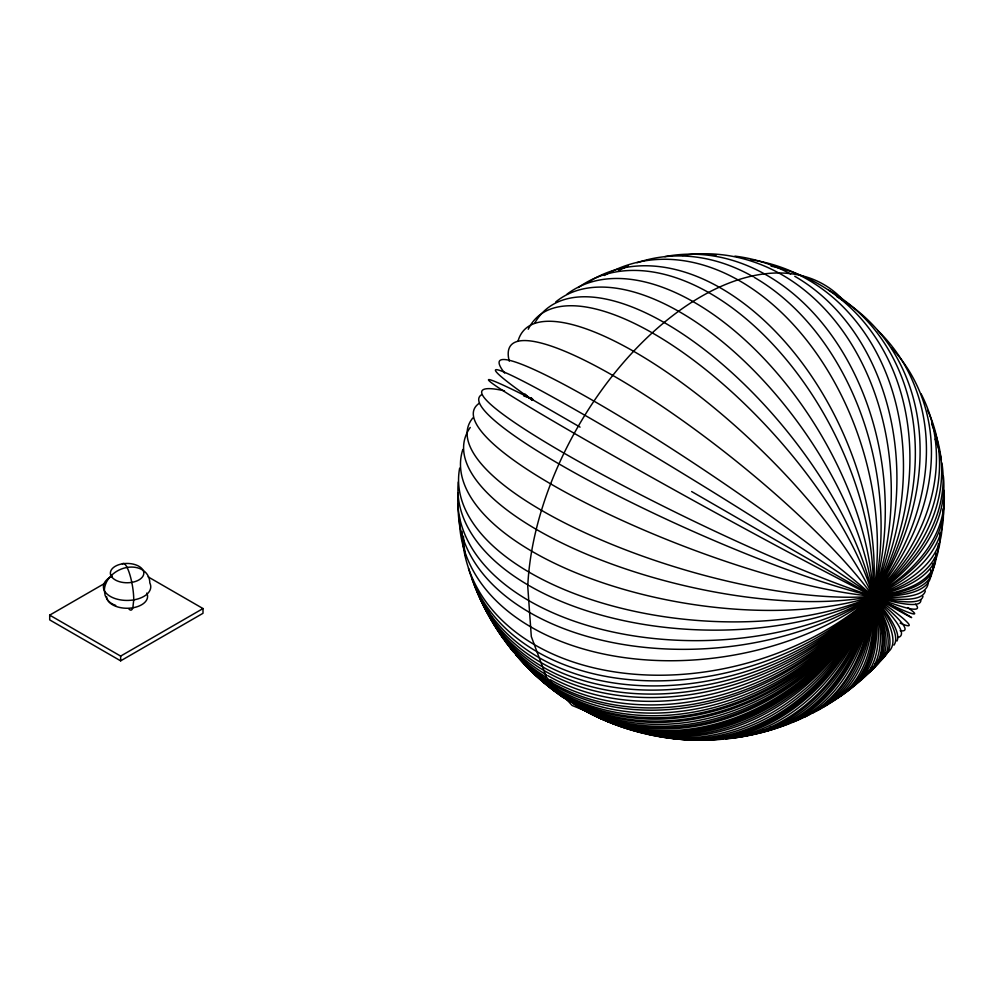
<?xml version="1.0" encoding="UTF-8"?>
<svg xmlns="http://www.w3.org/2000/svg" width="994" height="994" viewBox="0 0 994 994"><rect width="100%" height="100%" fill="white"/><g stroke="black" fill="none" stroke-linecap="round" stroke-linejoin="round"><path stroke-width="1.49" d="M148.118 576.868L203 608.552L203 613.298L120.647 660.848L49.7 619.896L49.7 615.137L105.488 582.931M49.7 615.137L120.647 656.102L203 608.552M609.372 719.47L606.489 719.544L572.059 705.442L546.414 677.138L531.305 636.558L527.752 586.46A245.369 141.67 -60 0 1 654.412 330.89A245.369 141.67 -60 0 1 844.552 301.53M524.994 394.009A243.281 24.08 34 0 0 528.994 397.65L580.074 427.134M691.613 491.533L873.043 596.276A243.281 1.143 29.8 0 0 879.876 598.736M120.647 656.102L120.647 660.848M943.405 476.337A243.281 151.722 -4.3 0 1 705.243 648.722A243.281 151.722 -4.3 0 1 458.259 504.082M472.187 579.452A243.281 179.74 -20.8 0 0 642.062 685.674A243.281 179.74 -20.8 0 0 873.043 596.276A243.281 59.603 19.7 0 0 930.521 569.86M516.184 654.996A243.281 195.495 -42.7 0 0 873.043 596.276A243.281 41.251 23 0 0 925.315 590.945M587.379 711.244A243.281 197.943 -68.3 0 0 873.043 596.276A243.281 66.623 18.4 0 0 932.546 564.008M504.679 373.085A243.281 24.08 34 0 1 623.213 418.399A243.281 24.08 34 0 1 873.043 596.276A243.281 18.811 33.1 0 1 900.142 630.73M532.262 399.936A243.281 10.449 31.7 0 1 665.881 463.179A243.281 10.449 31.7 0 1 900.154 623.176M523.826 396.034A243.281 24.949 25.8 0 1 528.994 397.65A243.281 6.772 28.9 0 0 575.302 433.956A243.281 6.772 28.9 0 0 873.043 596.276A243.281 8.002 28.7 0 0 907.77 607.558M504.467 390.828A243.281 24.949 25.8 0 0 583.826 464.384A243.281 24.949 25.8 0 0 873.043 596.276A243.281 16.625 27.2 0 0 915.573 604.203M531.604 398.109A243.281 41.251 23 0 0 528.994 397.65A243.281 1.143 29.8 0 1 532.473 399.6M532.113 400.184A243.281 18.811 33.1 0 1 528.994 397.65A243.281 8.002 28.7 0 1 532.585 399.402M920.842 600.14A243.281 26.664 25.5 0 1 873.043 596.276A243.281 107.439 9.6 0 1 594.884 580.061A243.281 107.439 9.6 0 1 462.856 449.437M532.722 399.141A243.281 16.625 27.2 0 0 528.994 397.65A243.281 26.664 25.5 0 1 531.479 398.395M922.966 596.301A243.281 33.461 24.4 0 1 873.043 596.276A243.281 123.368 5.4 0 1 597.928 601.743A243.281 123.368 5.4 0 1 459.675 468.112M528.994 397.65A243.281 33.461 24.4 0 1 531.542 398.259M566.99 294.174A243.281 134.886 58.1 0 1 755.142 349.59A243.281 134.886 58.1 0 1 873.043 596.276A243.281 44.693 37.6 0 1 893.954 645.156M578.297 287.589A243.281 147.646 62.7 0 1 827.306 420.015A243.281 147.646 62.7 0 1 812.384 713.257M789.236 723.297A243.281 155.76 66.1 0 1 769.803 727.434M589.628 281.389A243.281 155.76 66.1 0 1 841.322 429.184A243.281 155.76 66.1 0 1 792.131 722.34M604.34 275.487A243.281 168.595 72.8 0 1 801.562 333.947A243.281 168.595 72.8 0 1 873.043 596.276A243.281 52.62 39 0 1 882.821 654.537M754.222 277.351A243.281 177.007 78.6 0 1 880.858 539.034A243.281 177.007 78.6 0 1 736.542 737.337M618.38 270.716A243.281 177.007 78.6 0 1 628.27 266.081M637.03 262.764A243.281 177.007 78.6 0 1 752.868 276.568M664.849 256.638A243.281 183.629 84.5 0 1 841.856 350.783A243.281 183.629 84.5 0 1 873.043 596.276A243.281 61.429 40.6 0 1 877.864 660.488M682.431 255.47A243.281 190.165 -87.6 0 1 856.579 352.82A243.281 190.165 -87.6 0 1 873.043 596.276A243.281 66.797 41.6 0 1 874.745 664.054M872.881 596.748A243.281 190.165 -87.6 0 1 663.694 736.368M734.914 256.129A243.281 194.302 -80.2 0 1 790.665 273.996M794.753 276.282A243.281 194.302 -80.2 0 1 882.386 571.177A243.281 194.302 -80.2 0 1 647.554 734.106M710.114 255.073A243.281 194.302 -80.2 0 1 716.339 254.961M555.708 301.977A243.281 122.175 54.2 0 1 740.058 357.144A243.281 122.175 54.2 0 1 873.043 596.276A243.281 38.878 36.6 0 1 896.948 641.043M534.946 322.752A243.281 108.222 50.6 0 1 780.526 423.295A243.281 108.222 50.6 0 1 845.372 691.302M528.261 329.238A243.281 96.132 47.7 0 1 699.59 364.81A243.281 96.132 47.7 0 1 873.043 596.276A243.281 28.515 34.8 0 1 897.719 637.514M518.122 340.818A243.281 75.507 43.3 0 1 678.74 380.528A243.281 75.507 43.3 0 1 873.043 596.276A243.281 73.096 42.9 0 1 870.992 668.192M509.276 361.22A243.281 49.936 38.5 0 1 646.286 395.898A243.281 49.936 38.5 0 1 873.043 596.276A243.281 78.526 44 0 1 867.663 671.696M481.543 394.755A243.281 34.653 24.2 0 0 609.359 491.371A243.281 34.653 24.2 0 0 873.043 596.276A243.281 50.359 21.4 0 0 928.259 582.372M479.294 403.241A243.281 52.16 21.1 0 0 597.245 508.667A243.281 52.16 21.1 0 0 873.043 596.276A243.281 74.028 16.9 0 0 934.534 557.758M472.846 417.94A243.281 74.538 16.8 0 0 592.548 536.164A243.281 74.538 16.8 0 0 873.043 596.276A243.281 79.259 15.9 0 0 935.851 553.273M938.336 543.842A243.281 90.131 13.6 0 1 675.957 583.615A243.281 90.131 13.6 0 1 470.249 427.457M943.989 499.932A243.281 132.873 2.5 0 1 798.008 621.909A243.281 132.873 2.5 0 1 529.23 585.702M527.851 584.894A243.281 132.873 2.5 0 1 458.296 481.966M458.097 492.676A243.281 143.633 -1.1 0 0 602.14 629.5A243.281 143.633 -1.1 0 0 873.043 596.276A243.281 99.176 11.6 0 0 939.926 533.045M750.681 259.707A243.281 197.309 -71.4 0 1 873.043 596.276A243.281 83.707 45 0 1 864.42 675.013M806.072 277.612A243.281 198.576 -62.5 0 1 873.043 596.276A243.281 86.279 45.6 0 1 862.78 676.628M771.046 266.131A243.281 198.576 -62.5 0 1 803.276 276.357M828.884 290.26A243.281 198.365 -54.8 0 1 873.043 596.276A243.281 92.927 47 0 1 858.443 680.778M573.153 703.665A243.281 198.365 -54.8 0 0 873.043 596.276A243.281 110.036 9 0 0 941.666 521.85M569.251 701.329A243.281 198.365 -54.8 0 1 532.995 670.913M836.65 296.473A243.281 197.135 -47.9 0 1 873.043 596.276A243.281 100.792 48.8 0 1 853.138 685.574M877.739 330.493A243.281 193.668 -38.4 0 1 873.043 596.276A243.281 114.148 52.1 0 1 843.62 693.439M891.606 347.9A243.281 188.897 -30.6 0 1 852.939 617.448A243.281 188.897 -30.6 0 1 547.731 675.597M546.377 674.814A243.281 188.897 -30.6 0 1 482.252 602.004M921.078 393.81A243.281 181.33 -22.2 0 1 873.043 596.276A243.281 119.069 53.4 0 1 837.457 697.564M927.65 410.447A243.281 174.087 -16.4 0 1 873.043 596.276A243.281 122.486 54.3 0 1 834.786 699.527M931.614 424.09A243.281 166.557 -11.6 0 1 873.043 596.276A243.281 128.214 56 0 1 828.984 703.33M941.89 462.956A243.281 158.493 -7.4 0 1 873.043 596.276A243.281 142.055 60.6 0 1 817.379 710.548M935.192 439.124A243.281 158.493 -7.4 0 1 941.368 459.911M474.387 585.068A243.281 182.411 -23.3 0 0 644.771 690.01A243.281 182.411 -23.3 0 0 873.043 596.276A243.281 122.237 5.7 0 0 943.07 508.829M462.024 531.405A243.281 172.434 -15.3 0 0 613.509 671.733A243.281 172.434 -15.3 0 0 873.043 596.276A243.281 139.595 0.3 0 0 943.94 490.253M459.365 515.811A243.281 161.388 -8.8 0 0 607.955 654.897A243.281 161.388 -8.8 0 0 873.043 596.276A243.281 135.669 58.4 0 1 822.858 707.306M505.449 641.602A243.281 193.246 -37.6 0 0 873.043 596.276A243.281 152.778 64.8 0 1 804.693 717.047M503.672 639.092A243.281 193.246 -37.6 0 1 496.292 627.326M494.788 624.617A243.281 193.246 -37.6 0 1 488.141 610.726M523.627 663.172A243.281 196.65 -46.2 0 0 873.043 596.276A243.281 161.562 68.9 0 1 762.634 730.416M583.093 709.666A243.281 198.552 -63 0 0 873.043 596.276A243.281 166.669 71.7 0 1 755.962 732.802M597.121 715.258A243.281 196.775 -73.4 0 0 873.043 596.276A243.281 170.16 73.8 0 1 748.196 734.653M663.47 736.877A243.281 191.507 -85.5 0 0 873.043 596.276A243.281 192.24 -35.7 0 1 486.538 608.577M725.695 738.964A243.281 182.536 83.4 0 0 873.043 596.276A243.281 194.489 -40.2 0 1 515.563 654.412M693.65 739.511A243.281 185.89 86.9 0 1 677.013 737.026M704.361 740.07A243.281 185.89 86.9 0 0 873.043 596.276A243.281 196.24 -44.8 0 1 519.29 658.401M670.938 737.188A243.281 188.574 -89.8 0 0 873.043 596.276A243.281 197.247 -48.4 0 1 525.938 665.321M468.485 568.319A243.281 176.385 -18.1 0 0 636.048 680.194A243.281 176.385 -18.1 0 0 873.043 596.276A243.281 173.217 75.8 0 1 743.748 735.858M465.627 556.255A243.281 176.385 -18.1 0 1 463.452 536.188M476.747 590.573A243.281 184.809 -25.7 0 0 647.641 694.061A243.281 184.809 -25.7 0 0 873.043 596.276A243.281 180.175 81.2 0 1 732.851 738.095M479.021 595.418A243.281 186.822 -28 0 0 650.324 697.564A243.281 186.822 -28 0 0 873.043 596.276A243.281 197.595 -49.9 0 1 527.578 666.738M550.266 679.685A243.281 190.749 -33.3 0 0 873.043 596.276A243.281 192.749 -83.3 0 1 655.468 735.56M546.253 677.287A243.281 190.749 -33.3 0 1 484.451 605.545M513.6 652.052A243.281 194.489 -40.2 0 1 509.798 647.206M494.329 622.058A243.281 194.489 -40.2 0 1 491.682 616.429M570.332 701.578A243.281 198.042 -52.3 0 0 873.043 596.276A243.281 195.656 -76.9 0 1 636.595 731.447M565.126 698.447A243.281 198.042 -52.3 0 1 527.267 665.446M577.651 706.622A243.281 198.614 -58.6 0 0 873.043 596.276A243.281 197.446 -70.8 0 1 590.796 712.524M563.573 697.49A243.281 198.614 -58.6 0 1 553.882 689.886M551.546 687.873A243.281 198.614 -58.6 0 1 548.104 684.767M580.956 708.536A243.281 198.626 -61.3 0 0 873.043 596.276A243.281 198.253 -66.2 0 1 587.23 711.629M575.514 705.268A243.281 198.527 -56.8 0 0 873.043 596.276A243.281 198.44 -64.4 0 1 584.845 710.536M562.691 697.043A243.281 198.527 -56.8 0 1 558.976 694.321M555.335 691.489A243.281 198.527 -56.8 0 1 533.306 670.217M633.613 730.528A243.281 195.656 -76.9 0 1 623.313 726.838M620.405 725.657A243.281 195.656 -76.9 0 1 610.453 721.06M112.26 576.122A23.67 13.667 0 0 0 106.867 593.878A23.67 13.667 0 0 0 136.65 599.27A23.67 13.667 0 0 0 149.808 582.931A23.67 18.551 -26.9 0 0 127.095 567.437A23.67 18.551 -26.9 0 0 104.37 590.61L105.153 595.481L107.414 599.755A23.67 18.551 -26.9 0 0 115.726 605.421M128.81 608.837A23.67 5.43 80.4 0 0 132.848 607.794L133.743 599.879A23.67 5.43 80.4 0 0 129.63 573.936A23.67 5.43 80.4 0 0 122.386 563.834A16.736 9.667 0 0 0 115.528 580.086A16.736 9.667 0 0 0 143.347 575.389A16.736 9.667 0 0 0 122.386 563.834M146.764 593.107A20.501 11.841 0 0 1 130.226 608.129A20.501 11.841 0 0 1 106.594 596.711"/></g></svg>
